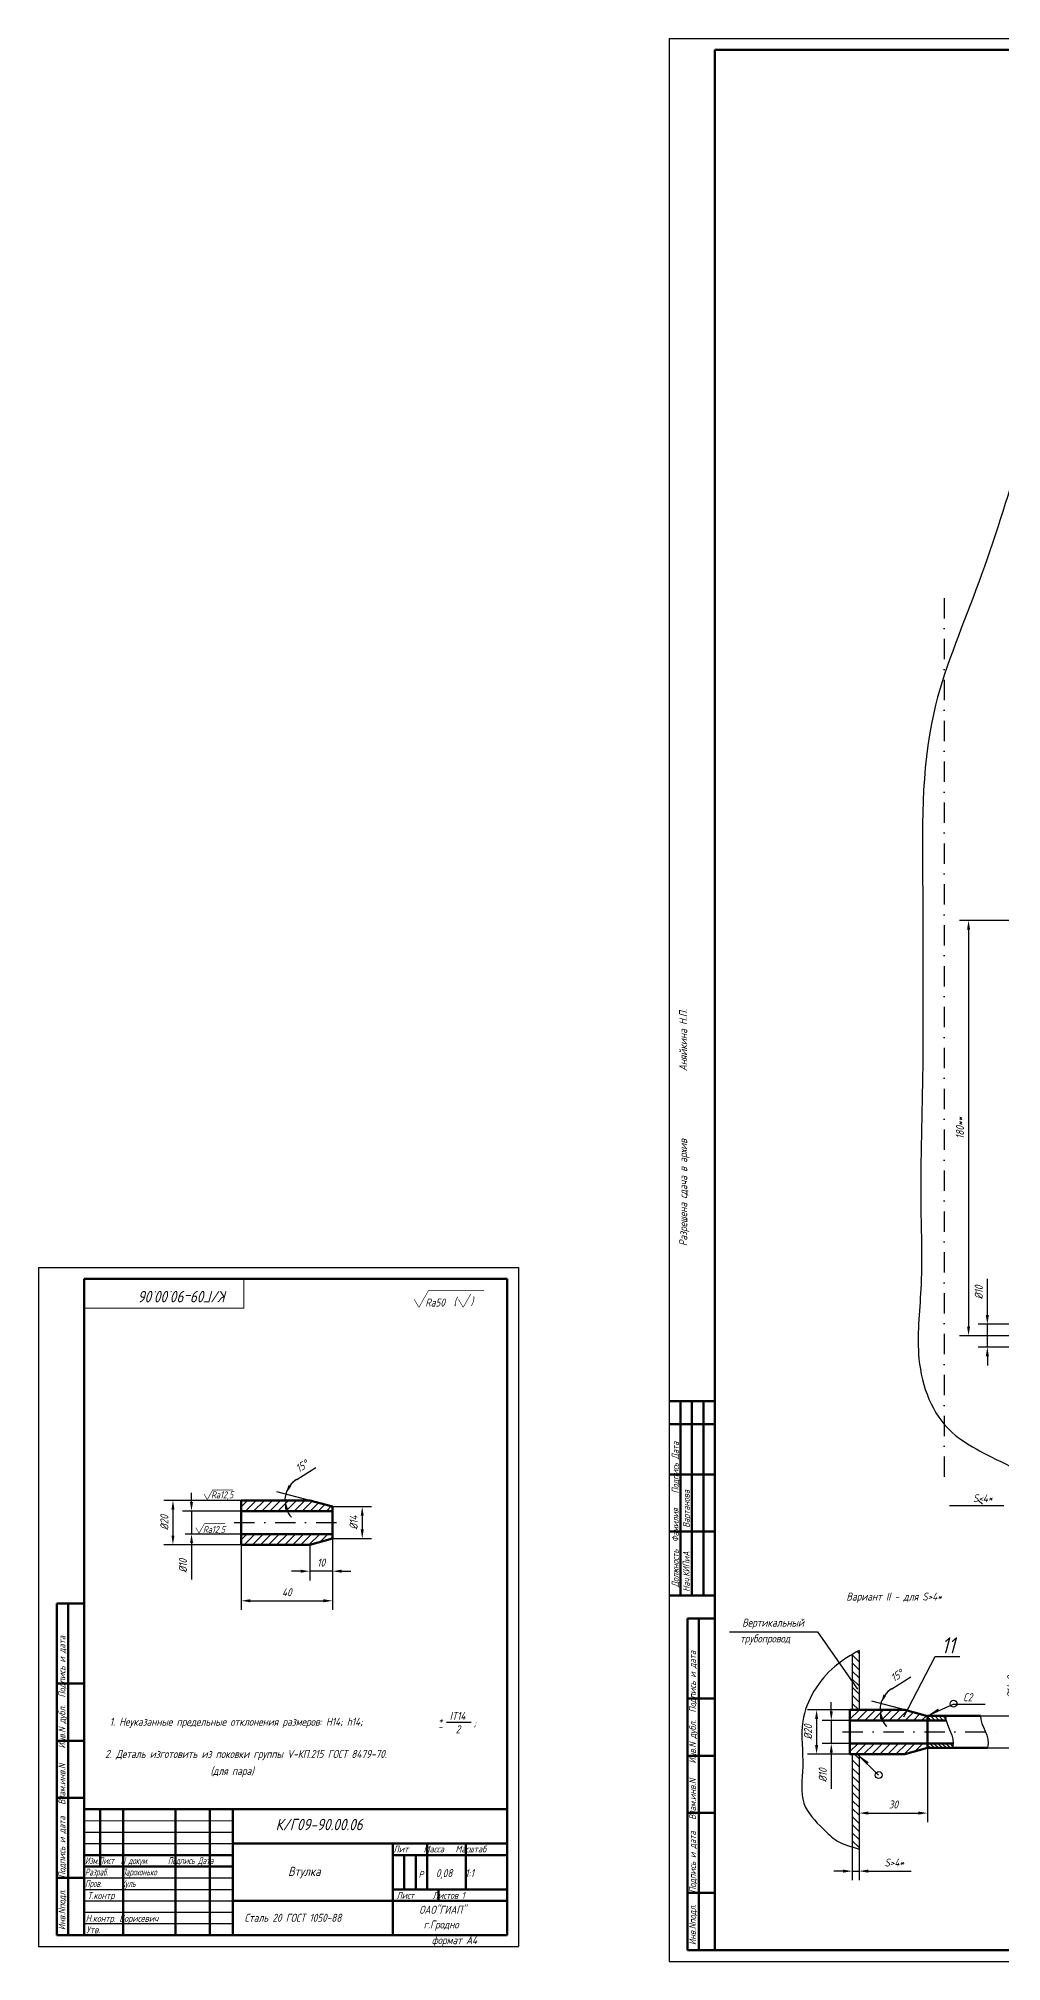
# Model space of a CAD drawing. Header units: inches. Extents: x 1065 to 7392, y 1020 to 3127.
# Drawn here: x 5174 to 5595, y 1020 to 1861 of the extents above; entities that cross this region are included whole.
import ezdxf

# ---------------------------------------------------------------- set-up
doc = ezdxf.new("R2010")
doc.units = ezdxf.units.IN
doc.header["$LTSCALE"] = 0.7
doc.header["$MEASUREMENT"] = 0
doc.linetypes.add('DASHDOT', pattern=[25.4, 12.7, -6.35, 0, -6.35])
doc.styles.add('ROMANC', font='romanc', dxfattribs={"width": 0.8, "oblique": 15, "height": 3.5})
doc.styles.get("Standard").update_dxf_attribs({"font": 'romand.shx', "width": 0.8, "oblique": 15, "height": 3.5})
doc.dimstyles.get("Standard").update_dxf_attribs({"dimtxt": 3.5, "dimasz": 4, "dimexe": 4, "dimexo": 0, "dimgap": 2, "dimtad": 1, "dimdec": 0, "dimdsep": 46, "dimtxsty": 'Standard', "dimcen": 0.09, "dimadec": 0, "dimazin": 0, "dimtfac": 1, "dimtdec": 0, "dimtmove": 0, "dimatfit": 3, "dimfxl": 0, "dimtolj": 1, "dimtzin": 0, "dimlwd": 25, "dimlwe": 25, "dimarcsym": 0})

# ---------------------------------------------------------------- blocks, each defined once
blk = doc.blocks.new('*D397')
at = {"color": 0, "lineweight": 25}
for p, q in [((5588.7, 1302.55), (5588.7, 1318.38)), ((5599.89, 1298.55), (5584.7, 1298.55)), ((5588.7, 1288.55), (5588.7, 1298.55)), ((5599.89, 1288.55), (5584.7, 1288.55)), ((5588.7, 1284.55), (5588.7, 1280.55))]:
    blk.add_line(p, q, dxfattribs=at)
for points in [[(5588.03, 1302.55), (5589.37, 1302.55), (5588.7, 1298.55)], [(5588.03, 1284.55), (5589.37, 1284.55), (5588.7, 1288.55)]]:
    blk.add_solid(points, dxfattribs=at)
at = {"layer": 'DEFPOINTS', "color": 0, "lineweight": 25}
for p in [(5588.7, 1298.55), (5599.89, 1298.55), (5599.89, 1288.55)]:
    blk.add_point(p, dxfattribs=at)
at = {"color": 0, "lineweight": 25, "insert": (5584.95, 1312.47), "char_height": 3.5, "attachment_point": 5, "rotation": 90}
blk.add_mtext('\\A1;%%C10', dxfattribs=at)
blk = doc.blocks.new('*D437')
at = {"color": 0, "lineweight": 25}
for p, q in [((5286.61, 1230.72), (5295.01, 1235.9)), ((5292.29, 1221.5), (5277.96, 1225.34))]:
    blk.add_line(p, q, dxfattribs=at)
for start, end in [(121.66195, 165), (122.44358, 143.72179), (165, 180), (201.27821, 222.55642)]:
    blk.add_arc((5292.29, 1221.5), 10.83, start, end, dxfattribs=at)
for points in [[(5284.16, 1227.62), (5282.96, 1228.2), (5281.83, 1224.3)], [(5281.54, 1217.45), (5282.85, 1217.69), (5281.46, 1221.5)]]:
    blk.add_solid(points, dxfattribs=at)
at = {"layer": 'DEFPOINTS', "color": 0, "lineweight": 25}
for p in [(5262.32, 1221.5), (5281.5, 1222.44), (5292.29, 1221.5), (5292.29, 1221.5), (5302.29, 1218.82)]:
    blk.add_point(p, dxfattribs=at)
at = {"color": 0, "lineweight": 25, "insert": (5288.84, 1236.5), "char_height": 3.5, "attachment_point": 5, "rotation": 31.66195}
blk.add_mtext('\\A1;15°', dxfattribs=at)
blk = doc.blocks.new('*D438')
at = {"color": 0, "lineweight": 25}
for p, q in [((5302.29, 1218.82), (5319.27, 1218.82)), ((5315.27, 1214.82), (5315.27, 1208.83)), ((5302.29, 1204.83), (5319.27, 1204.83))]:
    blk.add_line(p, q, dxfattribs=at)
for points in [[(5314.61, 1214.82), (5315.94, 1214.82), (5315.27, 1218.82)], [(5314.61, 1208.83), (5315.94, 1208.83), (5315.27, 1204.83)]]:
    blk.add_solid(points, dxfattribs=at)
at = {"layer": 'DEFPOINTS', "color": 0, "lineweight": 25}
for p in [(5302.29, 1218.82), (5302.29, 1204.83), (5315.27, 1204.83)]:
    blk.add_point(p, dxfattribs=at)
at = {"color": 0, "lineweight": 25, "insert": (5311.52, 1211.82), "char_height": 3.5, "attachment_point": 5, "rotation": 90}
blk.add_mtext('\\A1;%%C14', dxfattribs=at)
blk = doc.blocks.new('*D439')
at = {"color": 0, "lineweight": 25}
for p, q in [((5302.29, 1204.83), (5302.29, 1186.56)), ((5292.29, 1202.15), (5292.29, 1186.56)), ((5288.29, 1190.56), (5284.29, 1190.56)), ((5302.29, 1190.56), (5292.29, 1190.56)), ((5306.29, 1190.56), (5310.29, 1190.56))]:
    blk.add_line(p, q, dxfattribs=at)
for points in [[(5288.29, 1191.23), (5288.29, 1189.9), (5292.29, 1190.56)], [(5306.29, 1191.23), (5306.29, 1189.9), (5302.29, 1190.56)]]:
    blk.add_solid(points, dxfattribs=at)
at = {"layer": 'DEFPOINTS', "color": 0, "lineweight": 25}
for p in [(5302.29, 1204.83), (5292.29, 1202.15), (5292.29, 1190.56)]:
    blk.add_point(p, dxfattribs=at)
at = {"color": 0, "lineweight": 25, "insert": (5297.29, 1194.31), "char_height": 3.5, "attachment_point": 5}
blk.add_mtext('\\A1;10', dxfattribs=at)
blk = doc.blocks.new('*D440')
at = {"color": 0, "lineweight": 25}
for p, q in [((5302.29, 1204.83), (5302.29, 1173.63)), ((5262.32, 1202.15), (5262.32, 1173.63)), ((5266.32, 1177.63), (5298.29, 1177.63))]:
    blk.add_line(p, q, dxfattribs=at)
for points in [[(5266.32, 1178.3), (5266.32, 1176.97), (5262.32, 1177.63)], [(5298.29, 1178.3), (5298.29, 1176.97), (5302.29, 1177.63)]]:
    blk.add_solid(points, dxfattribs=at)
at = {"layer": 'DEFPOINTS', "color": 0, "lineweight": 25}
for p in [(5302.29, 1204.83), (5262.32, 1202.15), (5302.29, 1177.63)]:
    blk.add_point(p, dxfattribs=at)
at = {"color": 0, "lineweight": 25, "insert": (5282.31, 1181.38), "char_height": 3.5, "attachment_point": 5}
blk.add_mtext('\\A1;40', dxfattribs=at)
blk = doc.blocks.new('*D447')
at = {"color": 0, "lineweight": 25}
for p, q in [((5520.45, 1129.25), (5520.45, 1133.25)), ((5528.6, 1125.25), (5516.45, 1125.25)), ((5520.45, 1125.25), (5520.45, 1115.25)), ((5528.6, 1115.25), (5516.45, 1115.25)), ((5520.45, 1111.25), (5520.45, 1095.42))]:
    blk.add_line(p, q, dxfattribs=at)
for points in [[(5519.79, 1129.25), (5521.12, 1129.25), (5520.45, 1125.25)], [(5519.79, 1111.25), (5521.12, 1111.25), (5520.45, 1115.25)]]:
    blk.add_solid(points, dxfattribs=at)
at = {"layer": 'DEFPOINTS', "color": 0, "lineweight": 25}
for p in [(5528.6, 1125.25), (5520.45, 1115.25), (5528.6, 1115.25)]:
    blk.add_point(p, dxfattribs=at)
at = {"color": 0, "lineweight": 25, "insert": (5516.7, 1101.33), "char_height": 3.5, "attachment_point": 5, "rotation": 90}
blk.add_mtext('\\A1;%%C10', dxfattribs=at)
blk = doc.blocks.new('*D448')
at = {"color": 0, "lineweight": 25}
for p, q in [((5528.6, 1129.92), (5510.02, 1129.92)), ((5514.02, 1125.92), (5514.02, 1114.57)), ((5528.6, 1110.57), (5510.02, 1110.57))]:
    blk.add_line(p, q, dxfattribs=at)
for points in [[(5513.35, 1125.92), (5514.68, 1125.92), (5514.02, 1129.92)], [(5513.35, 1114.57), (5514.68, 1114.57), (5514.02, 1110.57)]]:
    blk.add_solid(points, dxfattribs=at)
at = {"layer": 'DEFPOINTS', "color": 0, "lineweight": 25}
for p in [(5528.6, 1129.92), (5514.02, 1110.57), (5528.6, 1110.57)]:
    blk.add_point(p, dxfattribs=at)
at = {"color": 0, "lineweight": 25, "insert": (5510.27, 1120.24), "char_height": 3.5, "attachment_point": 5, "rotation": 90}
blk.add_mtext('\\A1;%%C20', dxfattribs=at)
blk = doc.blocks.new('*D449')
at = {"color": 0, "lineweight": 25}
for p, q in [((5546.89, 1139.14), (5555.29, 1144.32)), ((5552.57, 1129.92), (5538.25, 1133.76))]:
    blk.add_line(p, q, dxfattribs=at)
for start, end in [(121.66195, 165), (122.44358, 143.72179), (165, 180), (201.27821, 222.55642)]:
    blk.add_arc((5552.57, 1129.92), 10.83, start, end, dxfattribs=at)
for points in [[(5544.44, 1136.04), (5543.24, 1136.62), (5542.11, 1132.72)], [(5541.82, 1125.86), (5543.13, 1126.11), (5541.74, 1129.92)]]:
    blk.add_solid(points, dxfattribs=at)
at = {"layer": 'DEFPOINTS', "color": 0, "lineweight": 25}
for p in [(5528.6, 1129.92), (5541.78, 1130.86), (5552.57, 1129.92), (5552.57, 1129.92), (5562.57, 1127.24)]:
    blk.add_point(p, dxfattribs=at)
at = {"color": 0, "lineweight": 25, "insert": (5549.12, 1144.92), "char_height": 3.5, "attachment_point": 5, "rotation": 31.66195}
blk.add_mtext('\\A1;15°', dxfattribs=at)
blk = doc.blocks.new('*D450')
at = {"color": 0, "lineweight": 25}
for p, q in [((5602.87, 1127.25), (5602.87, 1148.14)), ((5585.75, 1127.25), (5606.87, 1127.25)), ((5602.87, 1117.25), (5602.87, 1123.25)), ((5588.82, 1113.25), (5606.87, 1113.25))]:
    blk.add_line(p, q, dxfattribs=at)
for points in [[(5602.2, 1123.25), (5603.53, 1123.25), (5602.87, 1127.25)], [(5602.2, 1117.25), (5603.53, 1117.25), (5602.87, 1113.25)]]:
    blk.add_solid(points, dxfattribs=at)
at = {"layer": 'DEFPOINTS', "color": 0, "lineweight": 25}
for p in [(5585.75, 1127.25), (5602.87, 1127.25), (5588.82, 1113.25)]:
    blk.add_point(p, dxfattribs=at)
at = {"color": 0, "lineweight": 25, "insert": (5599.12, 1139.69), "char_height": 3.5, "attachment_point": 5, "rotation": 90}
blk.add_mtext('\\A1;%%C14х2', dxfattribs=at)
blk = doc.blocks.new('*D451')
at = {"color": 0, "lineweight": 25}
for p, q in [((5562.57, 1113.25), (5562.57, 1080.78)), ((5532.6, 1109.8), (5532.6, 1080.78)), ((5536.6, 1084.78), (5558.57, 1084.78))]:
    blk.add_line(p, q, dxfattribs=at)
for points in [[(5536.6, 1085.45), (5536.6, 1084.12), (5532.6, 1084.78)], [(5558.57, 1085.45), (5558.57, 1084.12), (5562.57, 1084.78)]]:
    blk.add_solid(points, dxfattribs=at)
at = {"layer": 'DEFPOINTS', "color": 0, "lineweight": 25}
for p in [(5562.57, 1113.25), (5532.6, 1109.8), (5562.57, 1084.78)]:
    blk.add_point(p, dxfattribs=at)
at = {"color": 0, "lineweight": 25, "insert": (5547.59, 1088.53), "char_height": 3.5, "attachment_point": 5}
blk.add_mtext('\\A1;30', dxfattribs=at)
blk = doc.blocks.new('*D452')
at = {"color": 0, "lineweight": 25}
for p, q in [((5529.6, 1069.98), (5529.6, 1055.4)), ((5532.6, 1069.06), (5532.6, 1055.4)), ((5525.6, 1059.4), (5521.6, 1059.4)), ((5529.6, 1059.4), (5532.6, 1059.4)), ((5536.6, 1059.4), (5555.32, 1059.4))]:
    blk.add_line(p, q, dxfattribs=at)
for points in [[(5525.6, 1060.06), (5525.6, 1058.73), (5529.6, 1059.4)], [(5536.6, 1060.06), (5536.6, 1058.73), (5532.6, 1059.4)]]:
    blk.add_solid(points, dxfattribs=at)
at = {"layer": 'DEFPOINTS', "color": 0, "lineweight": 25}
for p in [(5529.6, 1069.98), (5532.6, 1069.06), (5532.6, 1059.4)]:
    blk.add_point(p, dxfattribs=at)
at = {"color": 0, "lineweight": 25, "insert": (5547.96, 1063.15), "char_height": 3.5, "attachment_point": 5}
blk.add_mtext('\\A1;S>4*', dxfattribs=at)
blk = doc.blocks.new('*D454')
at = {"color": 0, "lineweight": 25}
for p, q in [((5604.61, 1475.19), (5576.49, 1475.19)), ((5580.49, 1471.19), (5580.49, 1297.55)), ((5601.89, 1293.55), (5576.49, 1293.55))]:
    blk.add_line(p, q, dxfattribs=at)
for points in [[(5579.83, 1471.19), (5581.16, 1471.19), (5580.49, 1475.19)], [(5579.83, 1297.55), (5581.16, 1297.55), (5580.49, 1293.55)]]:
    blk.add_solid(points, dxfattribs=at)
at = {"layer": 'DEFPOINTS', "color": 0, "lineweight": 25}
for p in [(5604.61, 1475.19), (5580.49, 1293.55), (5601.89, 1293.55)]:
    blk.add_point(p, dxfattribs=at)
at = {"color": 0, "lineweight": 25, "insert": (5576.74, 1384.37), "char_height": 3.5, "attachment_point": 5, "rotation": 90}
blk.add_mtext('\\A1;180**', dxfattribs=at)

msp = doc.modelspace()

# ---------------------------------------------------------------- hatches: boundary and pattern name
at = {"lineweight": 25}
h = msp.add_hatch(dxfattribs=at)
h.set_pattern_fill('ANSI31', color=256, scale=20, angle=90, style=0)
h.set_pattern_definition([(135, (2545.0622, -1284.9934), (-1.767767, -1.767767), [])])
edge = h.paths.add_edge_path()
edge.add_spline(control_points=[(5529.6, 1069.98), (5530.6, 1069.67), (5531.6, 1069.38), (5532.6, 1069.06)], knot_values=[108.433333, 108.433333, 108.433333, 108.433333, 111.526243, 111.526243, 111.526243, 111.526243], degree=3, periodic=0)
edge.add_line((5532.6, 1069.06), (5532.6, 1110.57))
edge.add_line((5532.6, 1110.57), (5529.6, 1110.57))
edge.add_line((5529.6, 1110.57), (5529.6, 1069.98))
edge = h.paths.add_edge_path()
edge.add_spline(control_points=[(5532.6, 1155.9), (5531.6, 1155.33), (5530.59, 1154.76), (5529.6, 1154.16)], knot_values=[2.852577, 2.852577, 2.852577, 2.852577, 6.319113, 6.319113, 6.319113, 6.319113], degree=3, periodic=0)
edge.add_line((5529.6, 1154.16), (5529.6, 1129.92))
edge.add_line((5529.6, 1129.92), (5532.6, 1129.92))
edge.add_line((5532.6, 1129.92), (5532.6, 1155.9))
h = msp.add_hatch(dxfattribs=at)
h.set_pattern_fill('ANSI31', color=256, scale=20, style=0)
h.set_pattern_definition([(45, (2545.0622, -1284.9934), (-1.767767, 1.767767), [])])
h.paths.add_polyline_path([(5552.57, 1129.92), (5532.87, 1129.92), (5532.34, 1129.68), (5532.6, 1129.82), (5532.6, 1129.92), (5528.6, 1129.92), (5528.6, 1125.25), (5562.57, 1125.25), (5562.57, 1127.24)])
h.paths.add_polyline_path([(5562.57, 1115.25), (5528.6, 1115.25), (5528.6, 1110.57), (5552.57, 1110.57), (5562.57, 1113.25)])

# ---------------------------------------------------------------- linework, layer by layer
for p, q in [((5449.5, 1860.86), (5449.5, 1019.86)), ((5449.5, 1860.86), (6043.5, 1860.86)), ((5173.66, 1323.44), (5173.66, 1026.44)), ((5173.66, 1323.44), (5383.66, 1323.44)), ((5383.66, 1323.44), (5383.66, 1026.44)), ((5562.24, 1127.16), (5573.7, 1132.45)), ((5573.7, 1132.45), (5587.82, 1132.45)), ((5531.96, 1110.43), (5541.1, 1101.41)), ((5173.66, 1026.44), (5383.66, 1026.44)), ((5449.5, 1019.86), (6043.5, 1019.86))]:
    msp.add_line(p, q)
at = {"lineweight": 50}
for p, q in [((5469.5, 1855.86), (5469.5, 1024.86)), ((5469.5, 1855.86), (6038.5, 1855.86)), ((5193.66, 1318.44), (5193.66, 1031.44)), ((5193.66, 1318.44), (5378.66, 1318.44)), ((5378.66, 1318.44), (5378.66, 1031.44)), ((5449.5, 1264.89), (5469.5, 1264.89)), ((5454.5, 1264.89), (5454.5, 1179.89)), ((5459.5, 1264.89), (5459.5, 1179.89)), ((5464.5, 1264.89), (5464.5, 1179.89)), ((5449.5, 1254.89), (5469.5, 1254.89)), ((5449.5, 1232.89), (5469.5, 1232.89)), ((5262.32, 1221.5), (5262.32, 1202.15)), ((5292.29, 1221.5), (5262.32, 1221.5)), ((5302.29, 1218.82), (5292.29, 1221.5)), ((5262.32, 1216.83), (5302.29, 1216.83)), ((5262.32, 1206.83), (5302.29, 1206.83)), ((5302.29, 1204.83), (5292.29, 1202.15)), ((5449.5, 1207.89), (5469.5, 1207.89)), ((5292.29, 1202.15), (5262.32, 1202.15)), ((5449.5, 1179.89), (5469.5, 1179.89)), ((5181.66, 1176.44), (5181.66, 1031.44)), ((5181.66, 1176.44), (5193.66, 1176.44)), ((5186.66, 1176.44), (5186.66, 1031.44)), ((5457.5, 1169.89), (5457.5, 1024.86)), ((5457.5, 1169.89), (5469.5, 1169.89)), ((5462.5, 1169.89), (5462.5, 1024.86)), ((5181.66, 1141.44), (5193.66, 1141.44)), ((5457.5, 1134.89), (5469.5, 1134.89)), ((5528.6, 1129.92), (5528.6, 1110.57)), ((5552.57, 1129.92), (5528.6, 1129.92)), ((5562.57, 1127.24), (5552.57, 1129.92)), ((5562.57, 1127.25), (5585.75, 1127.25)), ((5528.6, 1125.25), (5570.69, 1125.25)), ((5181.66, 1116.44), (5193.66, 1116.44)), ((5528.6, 1115.25), (5573.79, 1115.25)), ((5552.57, 1110.57), (5528.6, 1110.57)), ((5562.57, 1113.25), (5552.57, 1110.57)), ((5562.57, 1113.25), (5588.82, 1113.25)), ((5457.5, 1109.89), (5469.5, 1109.89)), ((5181.66, 1091.44), (5193.66, 1091.44)), ((5193.66, 1086.44), (5378.66, 1086.44)), ((5200.66, 1086.44), (5200.66, 1061.44)), ((5210.66, 1086.44), (5210.66, 1031.44)), ((5233.66, 1086.44), (5233.66, 1031.44)), ((5248.66, 1086.44), (5248.66, 1031.44)), ((5258.66, 1086.44), (5258.66, 1031.44)), ((5457.5, 1084.89), (5469.5, 1084.89)), ((5328.66, 1071.44), (5328.66, 1031.44)), ((5343.66, 1071.44), (5343.66, 1051.44)), ((5360.66, 1071.44), (5360.66, 1051.44)), ((5193.66, 1066.44), (5258.66, 1066.44)), ((5193.66, 1061.44), (5258.66, 1061.44)), ((5328.66, 1066.44), (5378.66, 1066.44)), ((5333.66, 1066.44), (5333.66, 1051.44)), ((5338.66, 1066.44), (5338.66, 1051.44)), ((5181.66, 1056.44), (5193.66, 1056.44)), ((5328.66, 1051.44), (5378.66, 1051.44)), ((5348.66, 1051.44), (5348.66, 1046.44)), ((5457.5, 1049.89), (5469.5, 1049.89)), ((5181.66, 1031.44), (5378.66, 1031.44)), ((5457.5, 1024.86), (6038.5, 1024.86))]:
    msp.add_line(p, q, dxfattribs=at)
at = {"linetype": 'DASHDOT'}
for p, q in [((5569.89, 1616.14), (5569.89, 1230.46)), ((5259.32, 1211.83), (5305.57, 1211.83)), ((5525.4, 1120.25), (5594.09, 1120.25))]:
    msp.add_line(p, q, dxfattribs=at)
at = {"lineweight": 25}
for p, q in [((5262.32, 1221.5), (5228.48, 1221.5)), ((5240.6, 1220.83), (5240.6, 1224.83)), ((5262.32, 1218.66), (5265.16, 1221.5)), ((5264.24, 1216.83), (5268.91, 1221.5)), ((5267.78, 1216.83), (5272.33, 1221.38)), ((5271.31, 1216.83), (5275.98, 1221.5)), ((5274.85, 1216.83), (5279.52, 1221.5)), ((5278.38, 1216.83), (5283.06, 1221.5)), ((5281.92, 1216.83), (5286.59, 1221.5)), ((5285.45, 1216.83), (5290.13, 1221.5)), ((5288.99, 1216.83), (5293.37, 1221.21)), ((5292.53, 1216.83), (5296.16, 1220.46)), ((5296.06, 1216.83), (5298.95, 1219.72)), ((5584.68, 1221.65), (5586.61, 1219.89)), ((5232.48, 1217.5), (5232.48, 1206.15)), ((5262.32, 1216.83), (5236.6, 1216.83)), ((5240.6, 1216.83), (5240.6, 1206.83)), ((5272.29, 1216.83), (5270.29, 1216.83)), ((5299.6, 1216.83), (5301.74, 1218.97)), ((5595.89, 1219.22), (5572.08, 1219.22)), ((5262.32, 1206.83), (5237.89, 1206.83)), ((5240.6, 1202.83), (5240.6, 1187)), ((5262.32, 1204.33), (5264.82, 1206.83)), ((5263.57, 1202.15), (5268.25, 1206.83)), ((5267.24, 1202.15), (5271.92, 1206.83)), ((5268.32, 1206.77), (5268.38, 1206.83)), ((5272.29, 1206.83), (5268.32, 1206.83)), ((5270.77, 1202.15), (5275.45, 1206.83)), ((5274.31, 1202.15), (5278.99, 1206.83)), ((5277.85, 1202.15), (5282.53, 1206.83)), ((5281.38, 1202.15), (5286.06, 1206.83)), ((5284.92, 1202.15), (5289.6, 1206.83)), ((5288.45, 1202.15), (5293.13, 1206.83)), ((5291.99, 1202.15), (5296.67, 1206.83)), ((5296.71, 1203.33), (5300.2, 1206.83)), ((5301.54, 1204.62), (5302.29, 1205.38)), ((5262.32, 1202.15), (5228.48, 1202.15)), ((5475.88, 1164.03), (5514.4, 1164.03)), ((5514.4, 1164.03), (5531.91, 1139.03)), ((5529.6, 1154.16), (5529.6, 1129.92)), ((5532.6, 1155.9), (5532.6, 1129.92)), ((5552.19, 1126.85), (5565.84, 1153.21)), ((5565.84, 1153.21), (5576.7, 1153.21)), ((5565.91, 1125.25), (5563.91, 1127.25)), ((5567.68, 1125.25), (5565.68, 1127.25)), ((5569.45, 1125.25), (5567.45, 1127.25)), ((5570.56, 1125.91), (5569.22, 1127.25)), ((5352.08, 1124.52), (5362.9, 1124.52)), ((5532.57, 1125.25), (5530.57, 1125.25)), ((5564.15, 1125.25), (5562.57, 1126.82)), ((5532.57, 1115.25), (5528.6, 1115.25)), ((5529.6, 1110.57), (5529.6, 1069.98)), ((5532.6, 1110.57), (5532.6, 1069.06)), ((5563.77, 1113.25), (5562.57, 1114.44)), ((5565.54, 1113.25), (5563.54, 1115.25)), ((5567.31, 1113.25), (5565.31, 1115.25)), ((5569.08, 1113.25), (5567.08, 1115.25)), ((5570.84, 1113.25), (5568.84, 1115.25)), ((5572.61, 1113.25), (5570.61, 1115.25)), ((5573.68, 1113.95), (5572.38, 1115.25)), ((5193.66, 1076.44), (5258.66, 1076.44)), ((5193.66, 1071.44), (5258.66, 1071.44)), ((5193.66, 1056.44), (5258.66, 1056.44)), ((5193.66, 1051.44), (5258.66, 1051.44)), ((5193.66, 1046.44), (5258.66, 1046.44)), ((5193.66, 1041.44), (5258.66, 1041.44)), ((5193.66, 1036.44), (5258.66, 1036.44))]:
    msp.add_line(p, q, dxfattribs=at)
at = {"linetype": 'Continuous', "lineweight": 50}
for p, q in [((5302.29, 1218.83), (5302.29, 1204.83)), ((5562.57, 1127.25), (5562.57, 1113.25))]:
    msp.add_line(p, q, dxfattribs=at)
at = {"lineweight": 15}
msp.add_line((5193.66, 1081.44), (5258.66, 1081.44), dxfattribs=at)
at = {"color": 1, "lineweight": 50}
for p, q in [((5258.66, 1071.44), (5378.66, 1071.44)), ((5258.66, 1046.44), (5378.66, 1046.44))]:
    msp.add_line(p, q, dxfattribs=at)
for points, const_width in [([(5263.51, 1305.56), (5263.51, 1318.56)], 0.5), ([(5340.06, 1305.92), (5344.22, 1313.25)], 0.25), ([(5344.22, 1313.25), (5368.59, 1313.25)], 0.3), ([(5193.51, 1305.56), (5263.51, 1305.56)], 0.5), ([(5338.03, 1309.42), (5340.06, 1305.92)], 0.25), ([(5357.4, 1309.42), (5359.44, 1305.92)], 0.25), ([(5359.44, 1305.92), (5362.78, 1311.8)], 0.25), ([(5246.08, 1224.29), (5247.48, 1221.88)], 0.25), ([(5247.48, 1221.88), (5249.9, 1226.13)], 0.25), ([(5249.9, 1226.13), (5258.77, 1226.13)], 0.3), ([(5243.9, 1207.2), (5246.31, 1211.44)], 0.25), ([(5246.31, 1211.44), (5255.18, 1211.44)], 0.3), ([(5242.5, 1209.61), (5243.9, 1207.2)], 0.25)]:
    msp.add_lwpolyline(points, dxfattribs=dict(const_width=const_width))
for points in [[(5562.24, 1127.16, 0, 1, 0), (5567.37, 1130.07, 1, 1, 0)], [(5531.96, 1110.43, 0, 1, 0), (5536.49, 1106.65, 1, 1, 0)]]:
    msp.add_lwpolyline(points, format="xyseb")
for centre in [(5573.93, 1132.61), (5541.17, 1101.4)]:
    msp.add_circle(centre, 1.5)
at = {"lineweight": 25}
for points, knots in [([(5601.89, 1674.71), (5596.28, 1656.26), (5584.82, 1619.77), (5558.95, 1560.08), (5560.73, 1497.24), (5560.32, 1445.79), (5560.63, 1400), (5558.9, 1358.59), (5560.68, 1315.92), (5556.24, 1282.06), (5566.17, 1254.23), (5586.82, 1242.21), (5594.58, 1238.43), (5601.71, 1235.05), (5601.89, 1234.96)], [12.112659, 12.112659, 12.112659, 12.112659, 70.057864, 126.91747, 204.921539, 254.684611, 281.974035, 342.176642, 379.097629, 409.608145, 444.817237, 459.291905, 477.246496, 477.68738, 477.68738, 477.68738, 477.68738]), ([(5532.6, 1155.9), (5528.91, 1153.82), (5517.4, 1146.89), (5505.35, 1127.65), (5509.12, 1106.61), (5505.9, 1088.91), (5515.44, 1079.22), (5523.21, 1071.63), (5529.25, 1070.11), (5532.6, 1069.06)], [2.852577, 2.852577, 2.852577, 2.852577, 15.556371, 43.202602, 63.291319, 79.182298, 93.200221, 101.158339, 111.526243, 111.526243, 111.526243, 111.526243])]:
    msp.add_open_spline(points, degree=3, knots=knots, dxfattribs=at)
for points in [[(5570.46, 1127.25), (5570.29, 1123.06), (5574.91, 1118.48), (5573.53, 1113.25)], [(5585.75, 1127.25), (5585.58, 1123.06), (5590.2, 1118.48), (5588.82, 1113.25)]]:
    msp.add_open_spline(points, degree=3, dxfattribs=at)
for points in [[(5231.82, 1217.5), (5233.15, 1217.5), (5232.48, 1221.5)], [(5239.93, 1220.83), (5241.26, 1220.83), (5240.6, 1216.83)], [(5231.82, 1206.15), (5233.15, 1206.15), (5232.48, 1202.15)], [(5239.97, 1202.83), (5241.3, 1202.83), (5240.63, 1206.83)]]:
    msp.add_solid(points, dxfattribs=at)
at = {"layer": 'DEFPOINTS', "color": 0, "linetype": 'ByBlock'}
msp.add_point((5480.23, 1495.97), dxfattribs=at)

# ---------------------------------------------------------------- texts
at = {"style": 'ROMANC', "oblique": 15, "width": 0.8}
for s, p in [('(', (5355.25, 1306.74)), (')', (5362.75, 1306.88))]:
    msp.add_text(s, height=3.5, dxfattribs=at).set_placement(p)
at = {"lineweight": 25, "attachment_point": 1, "rotation": 90}
for s, insert, char_height, width in [('Разрешена сдача в архив                Аняйкина Н.П.', (5453.91, 1332.74), 3.5, 273.9552), ('Должность  Фамилия    Подпись Дата', (5450.69, 1183.54), 3, 85.2134), ('Вартанова', (5455.52, 1209.53), 3, 62.2383), ('Нач.КИПиА', (5455.52, 1181.56), 3, 66.6475), ('{\\W0.7; Инв.Nподл.   Подпись и дата   Взам.инв.N    Инв.N дубл.  Подпись и дата}', (5182.42, 1031.96), 3, 144.2887), ('{\\W0.7; Инв.Nподл.   Подпись и дата   Взам.инв.N    Инв.N дубл.  Подпись и дата}', (5458.26, 1025.4), 3, 144.2887)]:
    msp.add_mtext(s, dxfattribs=dict(at, insert=insert, char_height=char_height, width=width))
at = {"lineweight": 35, "insert": (5256.39, 1308.14), "char_height": 5, "width": 116.2188, "attachment_point": 1, "rotation": 180}
msp.add_mtext('К/Г09-90.00.06 ', dxfattribs=at)
at = {"lineweight": 25, "attachment_point": 1}
for s, insert, char_height, width in [('Ra50', (5342.85, 1309.8), 3.5, 29.1251), ('Ra12,5', (5249.17, 1225.46), 3, 25.3892), ('Ra12,5', (5245.59, 1210.3), 3, 25.3892), ('Вариант II - для S>4*', (5527.02, 1181.22), 3.5, 62.4197), ('Вертикальный  ', (5481.45, 1169.81), 3.5, 77.5752), ('трубопровод', (5480.51, 1162.89), 3.5, 77.5752), ('С2', (5578.18, 1137.19), 3.5, 18.5414), ('IT14', (5353.52, 1129.04), 3.5, 19.7907), ('1. Неуказанные предельные отклонения размеров: H14; h14; ', (5204.81, 1126.46), 3.5, 158.004), ('-', (5348.35, 1124.29), 3.5, 6.6548), ('+', (5348.57, 1127.23), 3.5, 4.3989), ('2', (5356.14, 1123.17), 3.5, 17.1446), (';', (5363.96, 1125.89), 3.5, 9.0235), ('2. Деталь изготовить из поковки группы V-КП.215 ГОСТ 8479-70.', (5202.85, 1112.38), 3.5, 172.7805), ('(для пара)', (5248.9, 1104.95), 3.5, 44.9224), ('{\\W0.7;Лит    Масса   Масштаб}', (5328.85, 1070.55), 3, 48.3624), ('{\\W0.6; Изм.Лист  N докум.      Подпись Дата\\P Разраб.    Парохонько\\P Пров.      Куль}', (5192.58, 1065.49), 3, 75.9719), ('0,08   1:1', (5347.5, 1060.27), 3.5, 30.5998), ('Р', (5339.93, 1059.48), 3, 4.7355), ('{\\W0.7;Т.контр}', (5195.09, 1050.23), 3, 65.7648), ('Лист     Листов 1', (5330.26, 1050.31), 3, 49.4707), ('{\\W0.7; Н.контр. Борисевич}', (5192.64, 1040.22), 3, 40.546), ('{\\W0.7;Утв.     }', (5194.58, 1035.23), 3, 39.2217), ('Сталь 20 ГОСТ 1050-88', (5263.8, 1040.76), 3.5, 67.3789), ('г.Гродно', (5342.15, 1037.82), 3.5, 35.0627), ('формат А4', (5345.68, 1030.95), 3.5, 32.7454)]:
    msp.add_mtext(s, dxfattribs=dict(at, insert=insert, char_height=char_height, width=width))
at = {"lineweight": 25, "insert": (5585.72, 1222.49), "char_height": 3.5, "attachment_point": 5}
msp.add_mtext(' S<4*', dxfattribs=at)
at = {"lineweight": 25, "char_height": 3.5, "attachment_point": 5, "rotation": 90}
for s, insert in [('\\A1;%%C20', (5228.73, 1211.82)), ('\\A1;%%C10', (5236.85, 1192.91))]:
    msp.add_mtext(s, dxfattribs=dict(at, insert=insert))
at = {"lineweight": 35, "attachment_point": 1}
for s, insert, char_height, width in [('11', (5568.66, 1161.66), 7, 25.8231), ('К/Г09-90.00.06', (5277.39, 1082.28), 5, 116.2188), ('ОАО"ГИАП"', (5340.24, 1044.26), 3.5, 36.171)]:
    msp.add_mtext(s, dxfattribs=dict(at, insert=insert, char_height=char_height, width=width))
at = {"lineweight": 30, "insert": (5282.85, 1061.28), "char_height": 4, "width": 61.9449, "attachment_point": 1}
msp.add_mtext('Втулка', dxfattribs=at)

# ---------------------------------------------------------------- dimensions: what is measured, and where the dimension line sits
at = {"lineweight": 25}
for base, p1, p2, text, picture, middle in [((5580.49, 1293.55), (5604.61, 1475.19), (5601.89, 1293.55), '180**', '*D454', (5576.74, 1384.37)), ((5588.7, 1298.55), (5599.89, 1288.55), (5599.89, 1298.55), '%%C10', '*D397', (5584.95, 1312.47)), ((5315.27, 1204.83), (5302.29, 1218.82), (5302.29, 1204.83), '%%C14', '*D438', (5311.52, 1211.82)), ((5602.87, 1127.25), (5588.82, 1113.25), (5585.75, 1127.25), '%%C14х2', '*D450', (5599.12, 1139.69)), ((5514.02, 1110.57), (5528.6, 1129.92), (5528.6, 1110.57), '%%C20', '*D448', (5510.27, 1120.24)), ((5520.45, 1115.25), (5528.6, 1125.25), (5528.6, 1115.25), '%%C10', '*D447', (5516.7, 1101.33))]:
    dim = msp.add_linear_dim(base=base, p1=p1, p2=p2, angle=90, text=text, dimstyle='Standard', dxfattribs=at)
    dim.commit()
    dim.dimension.update_dxf_attribs({"geometry": picture, "text_midpoint": middle})
for base, line1, line2, picture, middle in [((5281.5, 1222.44), ((5292.29, 1221.5), (5262.32, 1221.5)), ((5302.29, 1218.82), (5292.29, 1221.5)), '*D437', (5288.84, 1236.5)), ((5541.78, 1130.86), ((5552.57, 1129.92), (5528.6, 1129.92)), ((5562.57, 1127.24), (5552.57, 1129.92)), '*D449', (5549.12, 1144.92))]:
    dim = msp.add_angular_dim_2l(base=base, line1=line1, line2=line2, dimstyle='Standard', dxfattribs=at)
    dim.commit()
    dim.dimension.update_dxf_attribs({"geometry": picture, "text_midpoint": middle})
for base, p1, p2, picture, middle in [((5302.29, 1177.63), (5262.32, 1202.15), (5302.29, 1204.83), '*D440', (5282.31, 1181.38)), ((5292.29, 1190.56), (5302.29, 1204.83), (5292.29, 1202.15), '*D439', (5297.29, 1194.31)), ((5562.57, 1084.78), (5532.6, 1109.8), (5562.57, 1113.25), '*D451', (5547.59, 1088.53))]:
    dim = msp.add_linear_dim(base=base, p1=p1, p2=p2, dimstyle='Standard', dxfattribs=at)
    dim.commit()
    dim.dimension.update_dxf_attribs({"geometry": picture, "text_midpoint": middle})
dim = msp.add_linear_dim(base=(5532.6, 1059.4), p1=(5529.6, 1069.98), p2=(5532.6, 1069.06), text='S>4*', dimstyle='Standard', dxfattribs=at)
dim.commit()
dim.dimension.update_dxf_attribs({"geometry": '*D452', "text_midpoint": (5547.96, 1063.15)})

doc.saveas('drawing.dxf')
